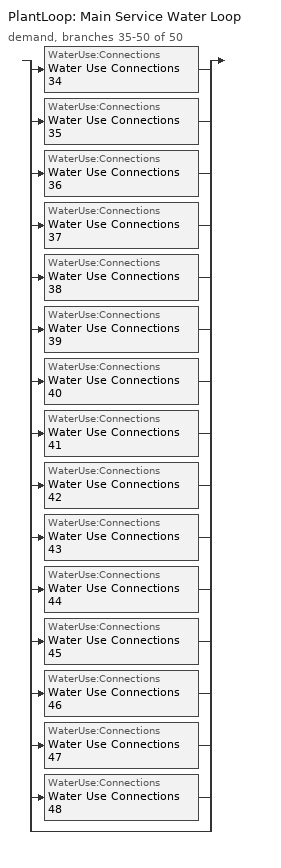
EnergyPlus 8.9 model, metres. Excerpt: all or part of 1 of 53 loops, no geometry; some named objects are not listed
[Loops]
PlantLoop 'Main Service Water Loop'
 demand, branches 35-50 of 50: split
  | WaterUse:Connections 'Water Use Connections 34'
  | WaterUse:Connections 'Water Use Connections 35'
  | WaterUse:Connections 'Water Use Connections 36'
  | WaterUse:Connections 'Water Use Connections 37'
  | WaterUse:Connections 'Water Use Connections 38'
  | WaterUse:Connections 'Water Use Connections 39'
  | WaterUse:Connections 'Water Use Connections 40'
  | WaterUse:Connections 'Water Use Connections 41'
  | WaterUse:Connections 'Water Use Connections 42'
  | WaterUse:Connections 'Water Use Connections 43'
  | WaterUse:Connections 'Water Use Connections 44'
  | WaterUse:Connections 'Water Use Connections 45'
  | WaterUse:Connections 'Water Use Connections 46'
  | WaterUse:Connections 'Water Use Connections 47'
  | WaterUse:Connections 'Water Use Connections 48'
  | bypass
[WaterUse:Equipment]
Name | Peak Flow Rate {m3/s} | Flow Rate Fraction Schedule | Target Temperature Schedule | Zone | Sensible Fraction Schedule | Latent Fraction Schedule
Lab_flr_3 Service Water Use 0.15gal/min | 9.22205e-06 | NECB-A-Service Water Heating | Schedule Ruleset 104 | Sp-Lab_Flr_3 Sys-3 Flr-2 Sch-A HPlcmt-core ZN | Schedule Ruleset 102 | Schedule Ruleset 103
Lab_flr_4 Service Water Use 0.2gal/min | 1.28186e-05 | NECB-A-Service Water Heating | Schedule Ruleset 107 | Sp-Lab_Flr_4 Sys-3 Flr-3 Sch-A HPlcmt-core ZN | Schedule Ruleset 105 | Schedule Ruleset 106
Basement Service Water Use 2.87gal/min | 0.000181035 | NECB-A-Service Water Heating | Schedule Ruleset 110 | Sp-Basement Sys-3 Flr-7 Sch-A HPlcmt-north ZN | Schedule Ruleset 108 | Schedule Ruleset 109
Lobby_records_flr_1 Service Water Use 0.57gal/min | 3.57004e-05 | NECB-A-Service Water Heating | Schedule Ruleset 113 | Sp-Lobby_Records_Flr_1 Sys-6 Flr-1 Sch-A HPlcmt-west ZN | Schedule Ruleset 111 | Schedule Ruleset 112
Office1_flr_5 Service Water Use 0.01gal/min | 3.37554e-07 | NECB-A-Service Water Heating | Schedule Ruleset 116 | Sp-Office1_Flr_5 Sys-6 Flr-6 Sch-A HPlcmt-south ZN | Schedule Ruleset 114 | Schedule Ruleset 115
Office1_mult4_flr_1 Service Water Use 0.01gal/min | 3.37333e-07 | NECB-A-Service Water Heating | Schedule Ruleset 119 | Sp-Office1_Mult4_Flr_1 Sys-6 Flr-1 Sch-A HPlcmt-south ZN | Schedule Ruleset 117 | Schedule Ruleset 118
Office2_mult5_flr_5 Service Water Use 0.01gal/min | 6.91487e-07 | NECB-A-Service Water Heating | Schedule Ruleset 122 | Sp-Office2_Mult5_Flr_5 Sys-6 Flr-6 Sch-A HPlcmt-west ZN | Schedule Ruleset 120 | Schedule Ruleset 121
Office3_flr_5 Service Water Use 0.01gal/min | 6.74665e-07 | NECB-A-Service Water Heating | Schedule Ruleset 125 | Sp-Office3_Flr_5 Sys-6 Flr-6 Sch-A HPlcmt-north ZN | Schedule Ruleset 123 | Schedule Ruleset 124
Office4_mult6_flr_5 Service Water Use 0.01gal/min | 3.37333e-07 | NECB-A-Service Water Heating | Schedule Ruleset 128 | Sp-Office4_Mult6_Flr_5 Sys-6 Flr-6 Sch-A HPlcmt-north ZN | Schedule Ruleset 126 | Schedule Ruleset 127
Or1_flr_2 Service Water Use 0.05gal/min | 3.37552e-06 | NECB-H-Service Water Heating | Schedule Ruleset 131 | Sp-OR1_Flr_2 Sys-3 Flr-4 Sch-H HPlcmt-north ZN | Schedule Ruleset 129 | Schedule Ruleset 130
Or2_mult5_flr_2 Service Water Use 0.02gal/min | 1.50023e-06 | NECB-H-Service Water Heating | Schedule Ruleset 134 | Sp-OR2_Mult5_Flr_2 Sys-3 Flr-4 Sch-H HPlcmt-east ZN | Schedule Ruleset 132 | Schedule Ruleset 133
Or3_flr_2 Service Water Use 0.02gal/min | 1.12517e-06 | NECB-H-Service Water Heating | Schedule Ruleset 137 | Sp-OR3_Flr_2 Sys-3 Flr-4 Sch-H HPlcmt-north ZN | Schedule Ruleset 135 | Schedule Ruleset 136
Or4_flr_2 Service Water Use 0.29gal/min | 1.80028e-05 | NECB-H-Service Water Heating | Schedule Ruleset 140 | Sp-OR4_Flr_2 Sys-3 Flr-4 Sch-H HPlcmt-core ZN | Schedule Ruleset 138 | Schedule Ruleset 139
Phystherapy_flr_3 Service Water Use 0.06gal/min | 3.72274e-06 | NECB-C-Service Water Heating | Schedule Ruleset 143 | Sp-PhysTherapy_Flr_3 Sys-3 Flr-2 Sch-C HPlcmt-core ZN | Schedule Ruleset 141 | Schedule Ruleset 142
Radiology_flr_4 Service Water Use 0.19gal/min | 1.18066e-05 | NECB-H-Service Water Heating | Schedule Ruleset 146 | Sp-Radiology_Flr_4 Sys-3 Flr-3 Sch-H HPlcmt-core ZN | Schedule Ruleset 144 | Schedule Ruleset 145
[WaterUse:Connections]
Name | Water Use Equipment 1
Water Use Connections 34 | Lab_flr_3 Service Water Use 0.15gal/min
Water Use Connections 35 | Lab_flr_4 Service Water Use 0.2gal/min
Water Use Connections 36 | Basement Service Water Use 2.87gal/min
Water Use Connections 37 | Lobby_records_flr_1 Service Water Use 0.57gal/min
Water Use Connections 38 | Office1_flr_5 Service Water Use 0.01gal/min
Water Use Connections 39 | Office1_mult4_flr_1 Service Water Use 0.01gal/min
Water Use Connections 40 | Office2_mult5_flr_5 Service Water Use 0.01gal/min
Water Use Connections 41 | Office3_flr_5 Service Water Use 0.01gal/min
Water Use Connections 42 | Office4_mult6_flr_5 Service Water Use 0.01gal/min
Water Use Connections 43 | Or1_flr_2 Service Water Use 0.05gal/min
Water Use Connections 44 | Or2_mult5_flr_2 Service Water Use 0.02gal/min
Water Use Connections 45 | Or3_flr_2 Service Water Use 0.02gal/min
Water Use Connections 46 | Or4_flr_2 Service Water Use 0.29gal/min
Water Use Connections 47 | Phystherapy_flr_3 Service Water Use 0.06gal/min
Water Use Connections 48 | Radiology_flr_4 Service Water Use 0.19gal/min
[Schedule:Day:Interval]
NECB-A-Service Water Heating Default; NECB-A-Service Water Heating Default|Wkdy Day: No, 07:00, 0.05, 08:00, 0.1, 10:00, 0.5, 16:00, 0.9, 17:00, 0.7, 18:00, 0.5, 19:00, 0.3, 22:00, 0.2, 24:00, 0.05
NECB-A-Service Water Heating Sat Day; NECB-A-Service Water Heating Sun|Hol Day; Schedule Day 107; Schedule Day 110; Schedule Day 113; Schedule Day 116; Schedule Day 119; Schedule Day 122; Schedule Day 125; Schedule Day 128; Schedule Day 131; Schedule Day 134; Schedule Day 137; Schedule Day 140; Schedule Day 143; Schedule Day 146; Schedule Day 149: No, 24:00, 0.05
NECB-C-Service Water Heating Default; NECB-C-Service Water Heating Default|Wkdy Day: No, 08:00, 0.05, 09:00, 0.1, 10:00, 0.2, 11:00, 0.3, 12:00, 0.4, 16:00, 0.8, 17:00, 0.6, 18:00, 0.4, 19:00, 0.3, 21:00, 0.2, 24:00, 0.05
NECB-C-Service Water Heating Sat Day: No, 08:00, 0.05, 09:00, 0.1, 10:00, 0.2, 11:00, 0.3, 12:00, 0.5, 16:00, 0.9, 17:00, 0.7, 18:00, 0.5, 19:00, 0.3, 21:00, 0.2, 24:00, 0.05
NECB-C-Service Water Heating Sun|Hol Day: No, 10:00, 0.05, 11:00, 0.1, 12:00, 0.2, 13:00, 0.4, 15:00, 0.8, 16:00, 0.6, 17:00, 0.4, 18:00, 0.3, 19:00, 0.2, 24:00, 0.05
NECB-H-Service Water Heating Default; NECB-H-Service Water Heating Default|Wkdy Day; NECB-H-Service Water Heating Sat Day; NECB-H-Service Water Heating Sun|Hol Day: No, 24:00, 0.9
Schedule Day 106; Schedule Day 109; Schedule Day 112; Schedule Day 115; Schedule Day 118; Schedule Day 121; Schedule Day 124; Schedule Day 127; Schedule Day 130; Schedule Day 133; Schedule Day 136; Schedule Day 139; Schedule Day 142; Schedule Day 145; Schedule Day 148: No, 24:00, 0.2
Schedule Day 108; Schedule Day 111; Schedule Day 114; Schedule Day 117; Schedule Day 120; Schedule Day 123; Schedule Day 126; Schedule Day 129; Schedule Day 132; Schedule Day 135; Schedule Day 138; Schedule Day 141; Schedule Day 144; Schedule Day 147; Schedule Day 150: No, 24:00, 60
[Schedule:Week:Daily]
Schedule:Week:Daily {6f3e3b22-ba50-4f3d-8ec8-b21af4d199ed}: NECB-A-Service Water Heating Sun|Hol Day, NECB-A-Service Water Heating Default|Wkdy Day, NECB-A-Service Water Heating Default|Wkdy Day, NECB-A-Service Water Heating Default|Wkdy Day, NECB-A-Service Water Heating Default|Wkdy Day, NECB-A-Service Water Heating Default|Wkdy Day, NECB-A-Service Water Heating Sat Day, NECB-A-Service Water Heating Default, NECB-A-Service Water Heating Default, NECB-A-Service Water Heating Default, NECB-A-Service Water Heating Default, NECB-A-Service Water Heating Default
Schedule:Week:Daily {51bf4951-8829-4b41-90f8-b0f498246fb8}: NECB-C-Service Water Heating Sun|Hol Day, NECB-C-Service Water Heating Default|Wkdy Day, NECB-C-Service Water Heating Default|Wkdy Day, NECB-C-Service Water Heating Default|Wkdy Day, NECB-C-Service Water Heating Default|Wkdy Day, NECB-C-Service Water Heating Default|Wkdy Day, NECB-C-Service Water Heating Sat Day, NECB-C-Service Water Heating Default, NECB-C-Service Water Heating Default, NECB-C-Service Water Heating Default, NECB-C-Service Water Heating Default, NECB-C-Service Water Heating Default
Schedule:Week:Daily {6d3af933-6b13-4060-ae8a-71bc8e5998a7}: NECB-H-Service Water Heating Sun|Hol Day, NECB-H-Service Water Heating Default|Wkdy Day, NECB-H-Service Water Heating Default|Wkdy Day, NECB-H-Service Water Heating Default|Wkdy Day, NECB-H-Service Water Heating Default|Wkdy Day, NECB-H-Service Water Heating Default|Wkdy Day, NECB-H-Service Water Heating Sat Day, NECB-H-Service Water Heating Default, NECB-H-Service Water Heating Default, NECB-H-Service Water Heating Default, NECB-H-Service Water Heating Default, NECB-H-Service Water Heating Default
Schedule:Week:Daily {9adbe834-e704-471f-a0d7-a9d098f1b874}: Schedule Day 106, Schedule Day 106, Schedule Day 106, Schedule Day 106, Schedule Day 106, Schedule Day 106, Schedule Day 106, Schedule Day 106, Schedule Day 106, Schedule Day 106, Schedule Day 106, Schedule Day 106
Schedule:Week:Daily {5ba2e095-7a7c-4db3-af65-b60854c0df32}: Schedule Day 107, Schedule Day 107, Schedule Day 107, Schedule Day 107, Schedule Day 107, Schedule Day 107, Schedule Day 107, Schedule Day 107, Schedule Day 107, Schedule Day 107, Schedule Day 107, Schedule Day 107
Schedule:Week:Daily {67cc05c2-4e4a-4b31-a252-bb7f9405cdd1}: Schedule Day 108, Schedule Day 108, Schedule Day 108, Schedule Day 108, Schedule Day 108, Schedule Day 108, Schedule Day 108, Schedule Day 108, Schedule Day 108, Schedule Day 108, Schedule Day 108, Schedule Day 108
Schedule:Week:Daily {1a14ca68-7528-4dfe-846d-2cb572a2f9d4}: Schedule Day 109, Schedule Day 109, Schedule Day 109, Schedule Day 109, Schedule Day 109, Schedule Day 109, Schedule Day 109, Schedule Day 109, Schedule Day 109, Schedule Day 109, Schedule Day 109, Schedule Day 109
Schedule:Week:Daily {2c255b11-c572-4cfb-be28-894c8b29e39d}: Schedule Day 110, Schedule Day 110, Schedule Day 110, Schedule Day 110, Schedule Day 110, Schedule Day 110, Schedule Day 110, Schedule Day 110, Schedule Day 110, Schedule Day 110, Schedule Day 110, Schedule Day 110
Schedule:Week:Daily {725a9251-0065-42d4-a831-46d955849190}: Schedule Day 111, Schedule Day 111, Schedule Day 111, Schedule Day 111, Schedule Day 111, Schedule Day 111, Schedule Day 111, Schedule Day 111, Schedule Day 111, Schedule Day 111, Schedule Day 111, Schedule Day 111
Schedule:Week:Daily {0f58996f-522f-45c2-8c0e-4955877205eb}: Schedule Day 112, Schedule Day 112, Schedule Day 112, Schedule Day 112, Schedule Day 112, Schedule Day 112, Schedule Day 112, Schedule Day 112, Schedule Day 112, Schedule Day 112, Schedule Day 112, Schedule Day 112
Schedule:Week:Daily {b77a398f-1fe7-478c-9090-c0e9c0a26e4f}: Schedule Day 113, Schedule Day 113, Schedule Day 113, Schedule Day 113, Schedule Day 113, Schedule Day 113, Schedule Day 113, Schedule Day 113, Schedule Day 113, Schedule Day 113, Schedule Day 113, Schedule Day 113
Schedule:Week:Daily {ae33f03d-7011-454d-bb2d-fbb7992bad64}: Schedule Day 114, Schedule Day 114, Schedule Day 114, Schedule Day 114, Schedule Day 114, Schedule Day 114, Schedule Day 114, Schedule Day 114, Schedule Day 114, Schedule Day 114, Schedule Day 114, Schedule Day 114
Schedule:Week:Daily {a6ea359d-60fc-4772-a33f-418ffcefbead}: Schedule Day 115, Schedule Day 115, Schedule Day 115, Schedule Day 115, Schedule Day 115, Schedule Day 115, Schedule Day 115, Schedule Day 115, Schedule Day 115, Schedule Day 115, Schedule Day 115, Schedule Day 115
Schedule:Week:Daily {81dc050b-85ba-4944-99c1-e20def721bce}: Schedule Day 116, Schedule Day 116, Schedule Day 116, Schedule Day 116, Schedule Day 116, Schedule Day 116, Schedule Day 116, Schedule Day 116, Schedule Day 116, Schedule Day 116, Schedule Day 116, Schedule Day 116
Schedule:Week:Daily {04571067-5a7b-4613-9ae9-8aaaa12f4502}: Schedule Day 117, Schedule Day 117, Schedule Day 117, Schedule Day 117, Schedule Day 117, Schedule Day 117, Schedule Day 117, Schedule Day 117, Schedule Day 117, Schedule Day 117, Schedule Day 117, Schedule Day 117
Schedule:Week:Daily {d0537571-fdad-43dc-8655-6ed764dfd0da}: Schedule Day 118, Schedule Day 118, Schedule Day 118, Schedule Day 118, Schedule Day 118, Schedule Day 118, Schedule Day 118, Schedule Day 118, Schedule Day 118, Schedule Day 118, Schedule Day 118, Schedule Day 118
Schedule:Week:Daily {7755b454-7a38-465b-91ac-0318777dcc06}: Schedule Day 119, Schedule Day 119, Schedule Day 119, Schedule Day 119, Schedule Day 119, Schedule Day 119, Schedule Day 119, Schedule Day 119, Schedule Day 119, Schedule Day 119, Schedule Day 119, Schedule Day 119
Schedule:Week:Daily {b32bf9af-8969-4d77-a9b8-322a9f4a6366}: Schedule Day 120, Schedule Day 120, Schedule Day 120, Schedule Day 120, Schedule Day 120, Schedule Day 120, Schedule Day 120, Schedule Day 120, Schedule Day 120, Schedule Day 120, Schedule Day 120, Schedule Day 120
Schedule:Week:Daily {8c386b8a-aadd-4383-9a59-5efd6fd3e415}: Schedule Day 121, Schedule Day 121, Schedule Day 121, Schedule Day 121, Schedule Day 121, Schedule Day 121, Schedule Day 121, Schedule Day 121, Schedule Day 121, Schedule Day 121, Schedule Day 121, Schedule Day 121
Schedule:Week:Daily {780073ad-ea29-429b-9dda-9dac9e0cdc23}: Schedule Day 122, Schedule Day 122, Schedule Day 122, Schedule Day 122, Schedule Day 122, Schedule Day 122, Schedule Day 122, Schedule Day 122, Schedule Day 122, Schedule Day 122, Schedule Day 122, Schedule Day 122
Schedule:Week:Daily {fbc1244c-a88d-4c13-a5b5-19c6f5ca0172}: Schedule Day 123, Schedule Day 123, Schedule Day 123, Schedule Day 123, Schedule Day 123, Schedule Day 123, Schedule Day 123, Schedule Day 123, Schedule Day 123, Schedule Day 123, Schedule Day 123, Schedule Day 123
Schedule:Week:Daily {cd73f676-6fa9-466b-9819-9049f7a7d206}: Schedule Day 124, Schedule Day 124, Schedule Day 124, Schedule Day 124, Schedule Day 124, Schedule Day 124, Schedule Day 124, Schedule Day 124, Schedule Day 124, Schedule Day 124, Schedule Day 124, Schedule Day 124
Schedule:Week:Daily {6652a177-66a1-4cf1-9898-2b9e836a73d0}: Schedule Day 125, Schedule Day 125, Schedule Day 125, Schedule Day 125, Schedule Day 125, Schedule Day 125, Schedule Day 125, Schedule Day 125, Schedule Day 125, Schedule Day 125, Schedule Day 125, Schedule Day 125
Schedule:Week:Daily {99afc95f-6cf1-4091-98ea-e030cb74b876}: Schedule Day 126, Schedule Day 126, Schedule Day 126, Schedule Day 126, Schedule Day 126, Schedule Day 126, Schedule Day 126, Schedule Day 126, Schedule Day 126, Schedule Day 126, Schedule Day 126, Schedule Day 126
Schedule:Week:Daily {05f94dfa-8180-4078-8ad3-3d9fd14dedda}: Schedule Day 127, Schedule Day 127, Schedule Day 127, Schedule Day 127, Schedule Day 127, Schedule Day 127, Schedule Day 127, Schedule Day 127, Schedule Day 127, Schedule Day 127, Schedule Day 127, Schedule Day 127
Schedule:Week:Daily {c4a93e98-736f-4156-969d-5494031e8808}: Schedule Day 128, Schedule Day 128, Schedule Day 128, Schedule Day 128, Schedule Day 128, Schedule Day 128, Schedule Day 128, Schedule Day 128, Schedule Day 128, Schedule Day 128, Schedule Day 128, Schedule Day 128
Schedule:Week:Daily {54f11be9-3989-46aa-909c-b42b95c39c08}: Schedule Day 129, Schedule Day 129, Schedule Day 129, Schedule Day 129, Schedule Day 129, Schedule Day 129, Schedule Day 129, Schedule Day 129, Schedule Day 129, Schedule Day 129, Schedule Day 129, Schedule Day 129
Schedule:Week:Daily {7e653e11-bf52-41a0-8fb7-438ea9ecc7dd}: Schedule Day 130, Schedule Day 130, Schedule Day 130, Schedule Day 130, Schedule Day 130, Schedule Day 130, Schedule Day 130, Schedule Day 130, Schedule Day 130, Schedule Day 130, Schedule Day 130, Schedule Day 130
Schedule:Week:Daily {f5c69ad2-ee32-4d15-8ecb-15f9dabffa3c}: Schedule Day 131, Schedule Day 131, Schedule Day 131, Schedule Day 131, Schedule Day 131, Schedule Day 131, Schedule Day 131, Schedule Day 131, Schedule Day 131, Schedule Day 131, Schedule Day 131, Schedule Day 131
Schedule:Week:Daily {7313bee9-6421-403e-a66c-12d15fae2b3e}: Schedule Day 132, Schedule Day 132, Schedule Day 132, Schedule Day 132, Schedule Day 132, Schedule Day 132, Schedule Day 132, Schedule Day 132, Schedule Day 132, Schedule Day 132, Schedule Day 132, Schedule Day 132
Schedule:Week:Daily {97dec4f0-1b50-49e8-b3c7-89289665e52e}: Schedule Day 133, Schedule Day 133, Schedule Day 133, Schedule Day 133, Schedule Day 133, Schedule Day 133, Schedule Day 133, Schedule Day 133, Schedule Day 133, Schedule Day 133, Schedule Day 133, Schedule Day 133
Schedule:Week:Daily {c3d2370b-4660-472a-81a8-4d5c61a57a7d}: Schedule Day 134, Schedule Day 134, Schedule Day 134, Schedule Day 134, Schedule Day 134, Schedule Day 134, Schedule Day 134, Schedule Day 134, Schedule Day 134, Schedule Day 134, Schedule Day 134, Schedule Day 134
Schedule:Week:Daily {677cbd53-4b20-46dc-b740-192d1c889939}: Schedule Day 135, Schedule Day 135, Schedule Day 135, Schedule Day 135, Schedule Day 135, Schedule Day 135, Schedule Day 135, Schedule Day 135, Schedule Day 135, Schedule Day 135, Schedule Day 135, Schedule Day 135
Schedule:Week:Daily {90ae9cb2-e9e6-48e9-8d16-ed4b5cc7a8e9}: Schedule Day 136, Schedule Day 136, Schedule Day 136, Schedule Day 136, Schedule Day 136, Schedule Day 136, Schedule Day 136, Schedule Day 136, Schedule Day 136, Schedule Day 136, Schedule Day 136, Schedule Day 136
Schedule:Week:Daily {7a97a052-1e09-4e46-b684-e11948ebae0b}: Schedule Day 137, Schedule Day 137, Schedule Day 137, Schedule Day 137, Schedule Day 137, Schedule Day 137, Schedule Day 137, Schedule Day 137, Schedule Day 137, Schedule Day 137, Schedule Day 137, Schedule Day 137
Schedule:Week:Daily {6b818488-1cfc-4922-99ba-6435060881b0}: Schedule Day 138, Schedule Day 138, Schedule Day 138, Schedule Day 138, Schedule Day 138, Schedule Day 138, Schedule Day 138, Schedule Day 138, Schedule Day 138, Schedule Day 138, Schedule Day 138, Schedule Day 138
Schedule:Week:Daily {2ffabf6f-38fc-4577-a86b-e129f816b65d}: Schedule Day 139, Schedule Day 139, Schedule Day 139, Schedule Day 139, Schedule Day 139, Schedule Day 139, Schedule Day 139, Schedule Day 139, Schedule Day 139, Schedule Day 139, Schedule Day 139, Schedule Day 139
Schedule:Week:Daily {0efbc52f-4166-4f87-b362-85faadaff983}: Schedule Day 140, Schedule Day 140, Schedule Day 140, Schedule Day 140, Schedule Day 140, Schedule Day 140, Schedule Day 140, Schedule Day 140, Schedule Day 140, Schedule Day 140, Schedule Day 140, Schedule Day 140
Schedule:Week:Daily {7d80c345-b1c4-4b3c-add5-30023ed3eddd}: Schedule Day 141, Schedule Day 141, Schedule Day 141, Schedule Day 141, Schedule Day 141, Schedule Day 141, Schedule Day 141, Schedule Day 141, Schedule Day 141, Schedule Day 141, Schedule Day 141, Schedule Day 141
Schedule:Week:Daily {947b28ad-068a-450a-b6ef-33979b9d8fcf}: Schedule Day 142, Schedule Day 142, Schedule Day 142, Schedule Day 142, Schedule Day 142, Schedule Day 142, Schedule Day 142, Schedule Day 142, Schedule Day 142, Schedule Day 142, Schedule Day 142, Schedule Day 142
Schedule:Week:Daily {cb40210b-f11b-4d2c-bc5b-b736e136eedb}: Schedule Day 143, Schedule Day 143, Schedule Day 143, Schedule Day 143, Schedule Day 143, Schedule Day 143, Schedule Day 143, Schedule Day 143, Schedule Day 143, Schedule Day 143, Schedule Day 143, Schedule Day 143
Schedule:Week:Daily {697adf80-59c7-4890-9b2f-38a926bbd928}: Schedule Day 144, Schedule Day 144, Schedule Day 144, Schedule Day 144, Schedule Day 144, Schedule Day 144, Schedule Day 144, Schedule Day 144, Schedule Day 144, Schedule Day 144, Schedule Day 144, Schedule Day 144
Schedule:Week:Daily {266d6caf-53b1-499b-b7ac-5dd62da683c9}: Schedule Day 145, Schedule Day 145, Schedule Day 145, Schedule Day 145, Schedule Day 145, Schedule Day 145, Schedule Day 145, Schedule Day 145, Schedule Day 145, Schedule Day 145, Schedule Day 145, Schedule Day 145
Schedule:Week:Daily {d20ff075-7d8d-43a9-b3b3-1a7be940771b}: Schedule Day 146, Schedule Day 146, Schedule Day 146, Schedule Day 146, Schedule Day 146, Schedule Day 146, Schedule Day 146, Schedule Day 146, Schedule Day 146, Schedule Day 146, Schedule Day 146, Schedule Day 146
Schedule:Week:Daily {4783f065-a68f-4fca-b20c-d0c83849a74e}: Schedule Day 147, Schedule Day 147, Schedule Day 147, Schedule Day 147, Schedule Day 147, Schedule Day 147, Schedule Day 147, Schedule Day 147, Schedule Day 147, Schedule Day 147, Schedule Day 147, Schedule Day 147
Schedule:Week:Daily {6c0fe794-0371-494e-a904-40b4d6e3a8c8}: Schedule Day 148, Schedule Day 148, Schedule Day 148, Schedule Day 148, Schedule Day 148, Schedule Day 148, Schedule Day 148, Schedule Day 148, Schedule Day 148, Schedule Day 148, Schedule Day 148, Schedule Day 148
Schedule:Week:Daily {68a8018a-64ff-4e67-9eaf-ffba20b90681}: Schedule Day 149, Schedule Day 149, Schedule Day 149, Schedule Day 149, Schedule Day 149, Schedule Day 149, Schedule Day 149, Schedule Day 149, Schedule Day 149, Schedule Day 149, Schedule Day 149, Schedule Day 149
Schedule:Week:Daily {c4235a5f-d0c1-4be7-915d-14ce16825664}: Schedule Day 150, Schedule Day 150, Schedule Day 150, Schedule Day 150, Schedule Day 150, Schedule Day 150, Schedule Day 150, Schedule Day 150, Schedule Day 150, Schedule Day 150, Schedule Day 150, Schedule Day 150
[Schedule:Year]
NECB-A-Service Water Heating: Schedule:Week:Daily {6f3e3b22-ba50-4f3d-8ec8-b21af4d199ed}, 1, 1, 12, 31
NECB-C-Service Water Heating: Schedule:Week:Daily {51bf4951-8829-4b41-90f8-b0f498246fb8}, 1, 1, 12, 31
NECB-H-Service Water Heating: Schedule:Week:Daily {6d3af933-6b13-4060-ae8a-71bc8e5998a7}, 1, 1, 12, 31
Schedule Ruleset 102: Schedule:Week:Daily {9adbe834-e704-471f-a0d7-a9d098f1b874}, 1, 1, 12, 31
Schedule Ruleset 103: Schedule:Week:Daily {5ba2e095-7a7c-4db3-af65-b60854c0df32}, 1, 1, 12, 31
Schedule Ruleset 104: Schedule:Week:Daily {67cc05c2-4e4a-4b31-a252-bb7f9405cdd1}, 1, 1, 12, 31
Schedule Ruleset 105: Schedule:Week:Daily {1a14ca68-7528-4dfe-846d-2cb572a2f9d4}, 1, 1, 12, 31
Schedule Ruleset 106: Schedule:Week:Daily {2c255b11-c572-4cfb-be28-894c8b29e39d}, 1, 1, 12, 31
Schedule Ruleset 107: Schedule:Week:Daily {725a9251-0065-42d4-a831-46d955849190}, 1, 1, 12, 31
Schedule Ruleset 108: Schedule:Week:Daily {0f58996f-522f-45c2-8c0e-4955877205eb}, 1, 1, 12, 31
Schedule Ruleset 109: Schedule:Week:Daily {b77a398f-1fe7-478c-9090-c0e9c0a26e4f}, 1, 1, 12, 31
Schedule Ruleset 110: Schedule:Week:Daily {ae33f03d-7011-454d-bb2d-fbb7992bad64}, 1, 1, 12, 31
Schedule Ruleset 111: Schedule:Week:Daily {a6ea359d-60fc-4772-a33f-418ffcefbead}, 1, 1, 12, 31
Schedule Ruleset 112: Schedule:Week:Daily {81dc050b-85ba-4944-99c1-e20def721bce}, 1, 1, 12, 31
Schedule Ruleset 113: Schedule:Week:Daily {04571067-5a7b-4613-9ae9-8aaaa12f4502}, 1, 1, 12, 31
Schedule Ruleset 114: Schedule:Week:Daily {d0537571-fdad-43dc-8655-6ed764dfd0da}, 1, 1, 12, 31
Schedule Ruleset 115: Schedule:Week:Daily {7755b454-7a38-465b-91ac-0318777dcc06}, 1, 1, 12, 31
Schedule Ruleset 116: Schedule:Week:Daily {b32bf9af-8969-4d77-a9b8-322a9f4a6366}, 1, 1, 12, 31
Schedule Ruleset 117: Schedule:Week:Daily {8c386b8a-aadd-4383-9a59-5efd6fd3e415}, 1, 1, 12, 31
Schedule Ruleset 118: Schedule:Week:Daily {780073ad-ea29-429b-9dda-9dac9e0cdc23}, 1, 1, 12, 31
Schedule Ruleset 119: Schedule:Week:Daily {fbc1244c-a88d-4c13-a5b5-19c6f5ca0172}, 1, 1, 12, 31
Schedule Ruleset 120: Schedule:Week:Daily {cd73f676-6fa9-466b-9819-9049f7a7d206}, 1, 1, 12, 31
Schedule Ruleset 121: Schedule:Week:Daily {6652a177-66a1-4cf1-9898-2b9e836a73d0}, 1, 1, 12, 31
Schedule Ruleset 122: Schedule:Week:Daily {99afc95f-6cf1-4091-98ea-e030cb74b876}, 1, 1, 12, 31
Schedule Ruleset 123: Schedule:Week:Daily {05f94dfa-8180-4078-8ad3-3d9fd14dedda}, 1, 1, 12, 31
Schedule Ruleset 124: Schedule:Week:Daily {c4a93e98-736f-4156-969d-5494031e8808}, 1, 1, 12, 31
Schedule Ruleset 125: Schedule:Week:Daily {54f11be9-3989-46aa-909c-b42b95c39c08}, 1, 1, 12, 31
Schedule Ruleset 126: Schedule:Week:Daily {7e653e11-bf52-41a0-8fb7-438ea9ecc7dd}, 1, 1, 12, 31
Schedule Ruleset 127: Schedule:Week:Daily {f5c69ad2-ee32-4d15-8ecb-15f9dabffa3c}, 1, 1, 12, 31
Schedule Ruleset 128: Schedule:Week:Daily {7313bee9-6421-403e-a66c-12d15fae2b3e}, 1, 1, 12, 31
Schedule Ruleset 129: Schedule:Week:Daily {97dec4f0-1b50-49e8-b3c7-89289665e52e}, 1, 1, 12, 31
Schedule Ruleset 130: Schedule:Week:Daily {c3d2370b-4660-472a-81a8-4d5c61a57a7d}, 1, 1, 12, 31
Schedule Ruleset 131: Schedule:Week:Daily {677cbd53-4b20-46dc-b740-192d1c889939}, 1, 1, 12, 31
Schedule Ruleset 132: Schedule:Week:Daily {90ae9cb2-e9e6-48e9-8d16-ed4b5cc7a8e9}, 1, 1, 12, 31
Schedule Ruleset 133: Schedule:Week:Daily {7a97a052-1e09-4e46-b684-e11948ebae0b}, 1, 1, 12, 31
Schedule Ruleset 134: Schedule:Week:Daily {6b818488-1cfc-4922-99ba-6435060881b0}, 1, 1, 12, 31
Schedule Ruleset 135: Schedule:Week:Daily {2ffabf6f-38fc-4577-a86b-e129f816b65d}, 1, 1, 12, 31
Schedule Ruleset 136: Schedule:Week:Daily {0efbc52f-4166-4f87-b362-85faadaff983}, 1, 1, 12, 31
Schedule Ruleset 137: Schedule:Week:Daily {7d80c345-b1c4-4b3c-add5-30023ed3eddd}, 1, 1, 12, 31
Schedule Ruleset 138: Schedule:Week:Daily {947b28ad-068a-450a-b6ef-33979b9d8fcf}, 1, 1, 12, 31
Schedule Ruleset 139: Schedule:Week:Daily {cb40210b-f11b-4d2c-bc5b-b736e136eedb}, 1, 1, 12, 31
Schedule Ruleset 140: Schedule:Week:Daily {697adf80-59c7-4890-9b2f-38a926bbd928}, 1, 1, 12, 31
Schedule Ruleset 141: Schedule:Week:Daily {266d6caf-53b1-499b-b7ac-5dd62da683c9}, 1, 1, 12, 31
Schedule Ruleset 142: Schedule:Week:Daily {d20ff075-7d8d-43a9-b3b3-1a7be940771b}, 1, 1, 12, 31
Schedule Ruleset 143: Schedule:Week:Daily {4783f065-a68f-4fca-b20c-d0c83849a74e}, 1, 1, 12, 31
Schedule Ruleset 144: Schedule:Week:Daily {6c0fe794-0371-494e-a904-40b4d6e3a8c8}, 1, 1, 12, 31
Schedule Ruleset 145: Schedule:Week:Daily {68a8018a-64ff-4e67-9eaf-ffba20b90681}, 1, 1, 12, 31
Schedule Ruleset 146: Schedule:Week:Daily {c4235a5f-d0c1-4be7-915d-14ce16825664}, 1, 1, 12, 31
